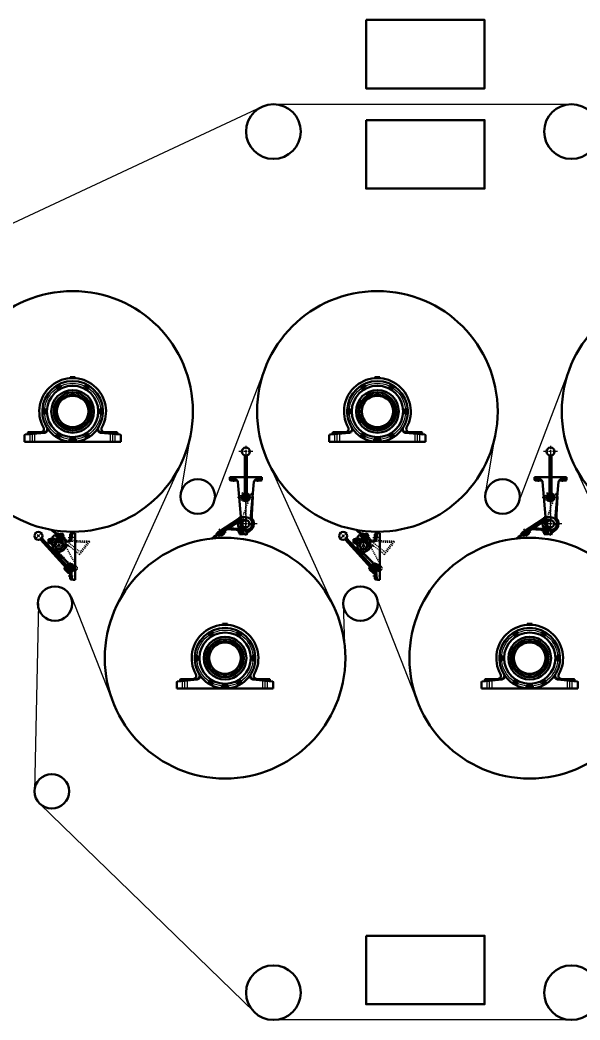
# Model space of a CAD drawing. Header units: millimetres. Extents: x 46 to 1471, y 49 to 643.
# Drawn here: x 472.3 to 535.1, y 161.4 to 273.6 of the extents above; entities that cross this region are included whole.
import ezdxf

# ---------------------------------------------------------------- set-up
doc = ezdxf.new("R2010")
doc.units = ezdxf.units.MM
for name, pattern in [('ACAD_ISO02W100', [15, 12, -3]), ('ACAD_ISO04W100', [30, 24, -3, 0, -3]), ('CENTER2', [28.575000000000003, 19.05, -3.175, 3.175, -3.175]), ('DASHDOT', [30.5, 24, -3, 0.5, -3]), ('DASHED2', [9.524999999999999, 6.35, -3.175])]:
    doc.linetypes.add(name, pattern=pattern)
for name, color, linetype, lineweight in [('Lien_Dam', 7, 'Continuous', 30), ('Lien_Manh', 7, 'Continuous', 30), ('netdam', 7, 'Continuous', 50), ('netdut', 5, 'ACAD_ISO02W100', 25), ('netmanh', 1, 'Continuous', 25), ('truc', 3, 'ACAD_ISO04W100', 25), ('粗实线', 7, 'Continuous', 50), ('细实线', 7, 'Continuous', 13)]:
    doc.layers.add(name, color=color, linetype=linetype, lineweight=lineweight)
for name, color, linetype in [('标注', 7, 'Continuous'), ('虚线', 7, 'DASHED2'), ('轴线', 7, 'CENTER2')]:
    doc.layers.add(name, color=color, linetype=linetype)
doc.styles.get("Standard").update_dxf_attribs({"font": 'arial.ttf'})
doc.dimstyles.new('ISO-25', dxfattribs={"dimtxt": 2.5, "dimasz": 2.5, "dimexe": 1.25, "dimexo": 0.625, "dimtad": 1, "dimtxsty": 'Standard', "dimcen": 2.5, "dimadec": 0, "dimazin": 0, "dimtfac": 1, "dimtmove": 0, "dimatfit": 3, "dimfxl": 1, "dimarcsym": 0})
pattern_1 = [(315, (-51.78282053070143, -12242.75543203426), (2.245064030267289, 2.245064030267288), []), (44.99999999999999, (-51.78282053070143, -12242.75543203426), (-2.245064030267288, 2.245064030267289), [])]
pattern_2 = [(45, (12547.92412852187, 63.15127653017407), (-2.245064030267288, 2.245064030267288), []), (135, (12547.92412852187, 63.15127653017407), (-2.245064030267288, -2.245064030267288), [])]

# ---------------------------------------------------------------- blocks, each defined once
blk = doc.blocks.new('A$C43BB0BAF')
at = {"layer": '细实线'}
h = blk.add_hatch(dxfattribs=at)
h.set_pattern_fill('ANSI37', color=256, style=0)
h.set_pattern_definition(pattern_2)
h.paths.add_polyline_path([(256.1750628808513, 254.4341209069244), (245.1750628807931, 254.4341209069244), (245.1750628807931, 241.9341209069244), (256.1750628808513, 241.9341209069244)])
h = blk.add_hatch(dxfattribs=at)
h.set_pattern_fill('ANSI37', color=256, style=0)
h.set_pattern_definition(pattern_2)
h.paths.add_polyline_path([(256.1750628808513, 229.4341209069244), (256.1750628808513, 241.9341209069244), (245.1750628808513, 241.9341209069244), (245.1750628808513, 229.4341209069244)])
at = {"layer": '粗实线'}
for p, q in [((91.74180576542858, 289.9999989242642), (105.4377153607784, 289.9999989242642)), ((91.74180576542858, -1.075735781341791e-06), (91.74180576542858, 289.9999989242642)), ((109.1687667907099, 288.0158000348019), (116.9377153607784, 288.0158000348019)), ((112.9743760189158, 253.5794355349499), (109.9377153607784, 285.4999989242642)), ((121.9377153607784, 283.0158000348019), (121.9377153607784, 241.2388890745933)), ((142.7096165175317, 88.91143746714806), (299.0514268201077, 260.8349638308282)), ((146.9275336697465, 75.71342788630864), (307.5346681835363, 252.3273795304704)), ((151.6540244201897, 249.9792102078791), (151.7426949405781, 214.9791225286899)), ((156.0094784715984, 260.5159467182239), (187.5299086158557, 285.1424057313707)), ((156.0094784715984, 260.5159467182239), (160.3180894757716, 255.0011761172791)), ((156.6413412296679, 254.991861307004), (169.1413886151859, 255.0235293905134)), ((166.6638791439182, 270.8570410457323), (163.5713582949938, 274.8152872283827)), ((177.6005345218546, 287.6796082886867), (163.8298822124343, 276.9207955718157)), ((165.2360009107724, 281.1919214376248), (173.1161084468476, 287.3485361909843)), ((165.4945248282202, 283.2974297810579), (165.2360009107724, 281.1919214376248)), ((165.2360009107724, 281.1919214376248), (166.7751545991014, 279.2218945536297)), ((171.0106001034292, 287.607060108392), (165.4945248282202, 283.2974297810579)), ((170.6092551602997, 273.939506618306), (167.5167343114226, 277.8977528013056)), ((182.5400397967169, 281.3573298450792), (168.7693874873366, 270.5985171282664)), ((169.1413886151859, 255.0235293905134), (169.2156238437747, 225.7213498383644)), ((170.7363438597167, 259.3316528189462), (237.0271148175088, 311.1236793382559)), ((170.736343859724, 259.331652818888), (172.0162276449046, 260.3316076238407)), ((173.1161084468476, 287.3485361909843), (171.0106001034292, 287.607060108392)), ((171.3756881669251, 272.5213454872719), (175.6853184941865, 267.0052702120156)), ((171.4005661696101, 261.1196183774737), (172.0162276449046, 260.3316076238407)), ((171.7452647261853, 263.9269628353068), (188.2934905519396, 276.8558538173675)), ((174.6552621351766, 285.3785093069891), (173.1161084468476, 287.3485361909843)), ((227.0539379393813, 299.5247249476379), (174.7227819652835, 258.6391449664952)), ((205.6301763163756, 270.0964657751028), (175.0280051634691, 245.9341209069244)), ((178.8531876977249, 280.3803726158221), (175.760666848837, 284.3386187987635)), ((182.7985637141319, 283.4628381886287), (179.7060428652039, 287.421084371279)), ((180.0438064566115, 279.2936217158567), (184.3534367838656, 273.7775464406004)), ((197.9373035293538, 264.0861348399194), (181.8026189591219, 251.4803376969649)), ((185.1887570734616, 247.1462785523618), (181.8026189591219, 251.4803376969649)), ((217.8347566692973, 279.787913198059), (183.980964378221, 245.9341209069244)), ((189.1341330898649, 250.2287441249937), (185.7479949755434, 254.5628032698878)), ((201.064917726264, 257.6465673518833), (187.2942654168219, 246.887754634954)), ((187.5299086158557, 285.1424057313707), (202.428377296601, 290.437274093274)), ((191.0842800356477, 276.5323446614202), (191.6999415109603, 275.7443339077872)), ((191.7164964851145, 275.7231445070938), (205.5066846731934, 286.4972203251673)), ((197.3780656272138, 256.6696101224516), (193.9919275129505, 261.0036692674039)), ((201.3234416436899, 259.7520756953163), (197.9373035293538, 264.0861348399194)), ((202.428377296601, 290.437274093274), (205.5066846731934, 286.4972203251673)), ((204.4177611850064, 287.8909788320889), (202.428377296601, 290.437274093274)), ((214.987691719165, 282.4834309193539), (205.6301763163756, 270.0964657751028)), ((214.987691719165, 282.4834309193539), (211.2937228672308, 287.2114954409772)), ((211.2937228672308, 287.2114954409772), (214.987691719165, 282.4834309193539)), ((226.6415165888611, 255.1692023476935), (214.1414692033431, 255.1375342639512)), ((214.1414692033431, 255.1375342639512), (214.2164560899837, 225.5386597387842)), ((235.8659795895801, 261.7566902778926), (217.8347566692973, 279.787913198059)), ((227.0539379393813, 299.5247249476379), (237.6427762927669, 310.3356685845647)), ((235.8659795895801, 261.7566902778926), (228.7963668682496, 254.6870775564457)), ((238.6944067143486, 258.9282631531241), (231.4266201218124, 251.6604765606462)), ((231.742838208389, 215.1817978587351), (231.654167687986, 250.1818855380989)), ((231.6750628808513, 248.9341209069244), (231.6750628808513, 250.9341209069244)), ((231.6750628808513, 250.9341209069244), (236.6750628808513, 250.9341209069244)), ((236.6750628808513, 250.9341209069244), (236.6750628808513, 241.9341209069244)), ((237.6427762927669, 310.3356685845647), (237.0271148175088, 311.1236793382559)), ((238.6944067142904, 258.9282631531241), (244.6750628808513, 252.9476069865632)), ((244.6750628808513, 253.9341209069244), (245.1750628808513, 254.4341209069244)), ((244.6750628808513, 229.9341209069244), (244.6750628808513, 253.9341209069244)), ((245.1750628808513, 254.4341209069244), (256.1750628808513, 254.4341209069244)), ((245.1750628808513, 254.4341209069244), (245.1750628808513, 229.4341209069244)), ((256.1750628808513, 254.4341209069244), (256.6750628808513, 253.9341209069244)), ((256.1750628808513, 254.4341209069244), (256.1750628808513, 229.4341209069244)), ((256.6750628808513, 253.9341209069244), (256.6750628808513, 250.9341209069244)), ((256.6750628808513, 250.9341209069244), (256.6750628808513, 241.9341209069244)), ((127.9069578337367, 239.9999989242642), (151.6793061242206, 239.9999989242642)), ((169.1644160597934, 245.9341209069244), (214.1647854721523, 245.9341209069244)), ((169.184683556552, 237.9341209069244), (214.1850529688527, 237.9341209069244)), ((212.0434102187282, 237.9341209069244), (207.8786023897701, 233.7693130780826)), ((214.19393603137, 234.4277924701455), (210.7070295144804, 230.9408859533141)), ((231.6750628808513, 248.9341209069244), (231.6750628808513, 234.9341209069244)), ((231.6750628808513, 234.9341209069244), (231.6750628808513, 232.9341209069244)), ((231.6750628808513, 232.9341209069244), (236.6750628808513, 232.9341209069244)), ((245.2627103087143, 229.4341209069244), (231.7409872792196, 215.9123978774878)), ((236.6750628808513, 232.9341209069244), (236.6750628808513, 241.9341209069244)), ((244.6750628808513, 229.9341209069244), (245.1750628808513, 229.4341209069244)), ((256.1750628808513, 229.4341209069244), (245.1750628808513, 229.4341209069244)), ((256.1750628808513, 229.4341209069244), (256.6750628808513, 229.9341209069244)), ((256.6750628808513, 241.9341209069244), (256.6750628808513, 229.9341209069244)), ((138.1626199969323, 108.1918949714745), (206.8617220804445, 176.8909970549284)), ((157.4146325158072, 67.64320194924949), (129.7018195947167, 39.93038902821718)), ((109.1687667907099, 1.984197813959327), (116.9377153607784, 1.984197813959327)), ((113.0176091315807, 36.87501721287845), (109.9377153607784, 4.499998924264219)), ((121.9377153607784, 6.984197813959327), (121.9377153607784, 49.19672937475843)), ((105.4377153607784, -1.075735781341791e-06), (91.74180576542858, -1.075735781341791e-06))]:
    blk.add_line(p, q, dxfattribs=at)
at = {"layer": '粗实线', "linetype": 'Continuous'}
for p, q in [((296.084308997597, 240.5195111375651), (217.5830597483364, 179.2408932138933)), ((296.6970799152805, 239.7351891291328), (218.2211320986244, 178.4241440856131)), ((294.4931974227584, 240.1231531766825), (294.3159131672473, 239.1390891257324))]:
    blk.add_line(p, q, dxfattribs=at)
at = {"layer": '粗实线'}
for centre, radius in [((320.4773628696566, 273.716317191429), 25), ((191.7427665744908, 215.0001097675413), 22.5), ((121.9377153607784, 74.99999892426422), 25), ((122.3450226196437, 74.99999892426422), 17.5), ((121.9377153607784, 74.99999892426422), 15), ((122.3450226196437, 74.99999892426422), 11), ((122.3450226196437, 74.99999892426422), 10)]:
    blk.add_circle(centre, radius, dxfattribs=at)
for centre, radius, start, end in [((105.4377153607784, 285.4999989242642), 4.5, 0, 90), ((127.9069578337367, 254.9999989242642), 15, 185.4342964556758, 270), ((116.9377153607784, 283.0158000348019), 5, 0, 90), ((156.6540083744912, 249.9918773525278), 5, 90.14515494281648, 180.145154941979), ((164.7533744254106, 275.7387794413953), 1.5, 127.9999999989795, 218.0000000015974), ((166.3347181810459, 276.9742605881765), 1.5, 38.00000000159736, 127.9999999989795), ((167.8458952743385, 271.7805332586868), 1.5, 218.0000000015974, 307.9999999989795), ((168.6987504418285, 278.8212450142018), 1.5, 127.9999999989795, 218.0000000015974), ((169.4272390299338, 273.0160144052934), 1.5, 307.9999999989795, 38.00000000159736), ((171.7912712907055, 274.8629988312605), 1.5, 218.0000000015974, 307.9999999989795), ((172.9765876767924, 262.3509413280408), 2, 127.9999999989795, 218.0000000015974), ((174.5786507184093, 283.4151265857508), 1.5, 38.00000000159736, 127.9999999989795), ((176.9426829792537, 285.2621110117179), 1.5, 127.9999999989795, 218.0000000015974), ((178.524026734809, 286.4975921583828), 1.5, 38.00000000159736, 127.9999999989795), ((177.6711715672864, 279.4568804027513), 1.5, 307.9999999989795, 38.00000000159736), ((180.0352038281417, 281.3038648287184), 1.5, 218.0000000015974, 307.9999999989795), ((181.616547583777, 282.539345975616), 1.5, 307.9999999989795, 38.00000000159736), ((189.524813502554, 275.2798323101015), 2, 38.00000000159736, 127.9999999989795), ((187.9521169594336, 249.3052519120392), 1.5, 307.9999999989795, 38.00000000159736), ((190.3161492202853, 251.1522363380063), 1.5, 218.0000000015974, 307.9999999989795), ((196.1960494968662, 255.7461179095553), 1.5, 307.9999999989795, 38.00000000159736), ((198.5600817576415, 257.5931023354642), 1.5, 218.0000000015974, 307.9999999989795), ((200.1414255132622, 258.8285834823037), 1.5, 307.9999999989795, 38.00000000159736), ((226.6541837336845, 250.1692183934501), 5, 0.1451549419790286, 90.14515494281648), ((240.6733773333253, 252.881419905636), 4.447301637036716, 205.9674704487786, 334.1318949395408), ((191.7427665744908, 215.0804601935088), 40.00019999999896, 180.145154941979, 0.1452783160021477), ((191.7427665744908, 215.0001097675413), 25, 113.4568025634902, 40.41143426462061), ((186.3707732038019, 248.0697707651998), 1.5, 218.0000000015974, 307.9999999989795), ((191.7427665744908, 215.0001097675413), 25, 49.58856573641961, 66.5431974365098), ((240.6733773333253, 230.9868219084456), 4.447301637036716, 25.86810506045929, 154.0325295512214), ((217.4683237982099, 166.2843953372794), 15, 117.6578899799017, 134.9999999994104), ((191.9377153607784, 214.9999989242642), 40.0002, 297.6578899799017, 314.9999999994104), ((145.2336878087954, 101.1208271595533), 10, 134.9999999994104, 228.2716882001489), ((129.4160628402024, 67.92892477143323), 28.00002752517506, 359.4153221479194, 26.47084159175146), ((157.4146325158654, 67.64320194924949), 4.365811409664089e-11, 179.4274537494748, 180.5968094498288), ((105.4377153607784, 4.499998924264219), 4.5, 270, 0), ((127.9501909464016, 35.45445382333128), 15, 98.64500144585062, 174.5657035443242), ((116.9377153607784, 6.984197813959327), 5, 270, 0)]:
    blk.add_arc(centre, radius, start, end, dxfattribs=at)
at = {"layer": '粗实线', "linetype": 'Continuous'}
for centre, radius, start, end in [((294.8420294215248, 242.0914035143214), 2.998826197519182, 308.2134021525914, 259.8956931749871), ((294.8477993098168, 242.0914665415767), 2, 307.7628833605839, 259.7874132995723), ((193.5949709958877, 209.9447719734162), 39.99999999999999, 272.3640910211158, 307.9994394187981), ((193.572479877148, 209.9736009789049), 38.99999999999999, 274.565130920544, 307.9994394187981)]:
    blk.add_arc(centre, radius, start, end, dxfattribs=at)
at = {"layer": '细实线'}
for p, q in [((165.4945248282202, 283.2974297810579), (167.9571707294599, 280.1453867667005)), ((173.4732460047599, 284.4550170939183), (171.0106001034292, 287.607060108392)), ((128.0741917553823, 101.6380258320714), (127.3670849741902, 102.3451326132636))]:
    blk.add_line(p, q, dxfattribs=at)
blk.add_arc((191.6718057654216, 214.7340893290821), 35, 48.27582895976582, 49.98601157004405, dxfattribs=at)
at = {"layer": '虚线'}
for p, q in [((88.93788751908141, 196.692712824617), (169.407531157849, 259.5624887695885)), ((169.4075311578927, 259.5624887696467), (171.8701770591833, 256.4104457553476)), ((170.736343859724, 259.331652818888), (170.0231926332344, 258.774478016072)), ((171.8701770591833, 256.4104457553476), (174.7227819652835, 258.6391449664952)), ((179.3792873461607, 262.2772056902759), (185.5359020994329, 254.3970981543534)), ((188.0474056358071, 269.0494819189771), (194.2040203891156, 261.1693743827636)), ((0.6460716273941216, 236.8471526266076), (6.950157656232477, 241.7724444291671)), ((0.6460716273941216, 236.8471526266076), (62.21221915997739, 158.0460772657534)), ((94.9204247562302, 245.4165686022025), (6.950157656232477, 241.7724444291671)), ((6.950157656232477, 241.7724444291671), (59.89704453426384, 174.0035196189419)), ((93.93227985201156, 237.3687741812319), (13.00969015814189, 234.0165965084452)), ((88.93788751908141, 196.692712824617), (53.59295850541093, 169.0782278163242)), ((86.52499762317166, 177.0413016197272), (151.7097852969164, 227.9692392958677)), ((91.85239901702153, 101.4891057309578), (160.7652844383265, 231.1592815487529)), ((93.93293695991451, 237.3750261454261), (145.083496256666, 240.5642084978754)), ((94.92108186412952, 245.4228205663967), (155.5041272344861, 248.705697700032)), ((130.1836415261241, 209.8947929148562), (129.5741116193385, 210.6749556187424)), ((136.3095452316411, 210.1448389556026), (130.2669961185311, 217.8791675070534)), ((256.018522853381, 240.1899334517657), (254.6043092909968, 241.6041470141499)), ((86.52499762317166, 177.0413016197272), (62.21221915997739, 158.0460772657534)), ((205.4688965213136, 182.5682645039051), (127.3670849741902, 104.4664529568399)), ((80.20693278621184, 79.57637280173367), (91.85239901702153, 101.4891057309578)), ((85.60627598932479, 59.17011006613029), (82.26312360132579, 62.5472119943588)), ((85.60627598932479, 59.17011006613029), (91.93771536077838, 65.50154943758389)), ((128.0741917553823, 101.6380258320714), (91.93771536077838, 65.50154943758389))]:
    blk.add_line(p, q, dxfattribs=at)
at = {"layer": '虚线', "linetype": 'Continuous'}
for p, q in [((129.5680233944149, 210.68277043954), (138.2360681921855, 217.4549892499344)), ((130.1836415261241, 209.8947929148562), (138.0638603291482, 216.0512932796264)), ((138.0638603291482, 216.0512932796264), (162.0744005101515, 185.3186477708514)), ((138.2360681921855, 217.4549892499344), (162.8397979437359, 185.9630944992532))]:
    blk.add_line(p, q, dxfattribs=at)
at = {"layer": '虚线', "linetype": 'DASHDOT'}
for p, q in [((131.542109726528, 212.2250957163051), (132.1536325624111, 211.433868267748)), ((135.4822176227353, 215.303445382684), (136.0937889664347, 214.5121551711927))]:
    blk.add_line(p, q, dxfattribs=at)
at = {"layer": '虚线'}
for centre, radius, start, end in [((191.6718057654216, 214.7340893290821), 35, 129.9972394721747, 41.72417103876271), ((93.45258478354663, 72.53700470732292), 15, 152.0117029662554, 227.6630815233152), ((129.4160904315067, 67.92893111234298), 28, 26.47086559987659, 270.5846914031196), ((128.4277451459784, 103.4057927850517), 1.5, 134.9999999994104, 225.0000000005896)]:
    blk.add_arc(centre, radius, start, end, dxfattribs=at)
at = {"layer": '虚线', "linetype": 'Continuous'}
for centre, radius, end in [((193.5949709958877, 209.9447719734162), 39.99999999999999, 272.3640910211158), ((193.572479877148, 209.9736009789049), 38.99999999999999, 274.565130920544)]:
    blk.add_arc(centre, radius, 217.999439417171, end, dxfattribs=at)
at = {"layer": '轴线'}
for p, q in [((91.74180576541403, 264.9999989242642), (128.1820605511894, 264.9999989242642)), ((135.5774127811892, 264.9999989242642), (91.74180576542858, 264.9999989242642)), ((145.5742331127985, 83.14340291515691), (302.79969333997, 256.0386476616259)), ((226.0904417754209, 180.6524345666403), (157.3950913735607, 249.3477849684423)), ((165.9722171870271, 288.3709538029507), (181.8663620649968, 268.0273760654381)), ((181.2507005896623, 268.8153868190711), (195.4709999648003, 250.6142336265766)), ((242.5834940108471, 223.9264774843468), (193.2267688297434, 273.2832026655669)), ((288.649189844029, 241.8881441656849), (343.5587079043034, 296.7976622259011)), ((297.3960178350244, 296.7976622259594), (340.0183946289471, 254.1752854319639)), ((313.8349286473822, 280.358751413587), (343.5587079043034, 250.6349721566075)), ((238.1001942563162, 215.0001097675413), (145.4754581515153, 215.0001097675413)), ((157.9857363100746, 241.9341209069244), (259.6706941032317, 241.9341209069244)), ((216.4471402574563, 239.7044834504486), (166.9496655743569, 190.2070087674656)), ((191.7427665744908, 175.0802601934993), (191.7427665744908, 248.6604504503193)), ((85.95460016501602, 74.99999892426422), (152.9189778222935, 74.99999892426422)), ((145.1886282383348, 97.84360454295529), (92.2641071472317, 44.91908345202683)), ((101.4605115677114, 95.88450997619657), (151.9371356859338, 45.40788585803239)), ((143.7049804113922, 82.21782109228661), (116.4001656739274, 54.91300635476364)), ((122.3450226196437, 109.1306125316187), (122.3450226196437, 43.99999892426422)), ((149.2150803047698, 87.72792098572245), (149.2138238408952, 87.72666452190606)), ((135.5774127811892, 24.99999892426422), (91.74180576542858, 24.99999892426422)), ((109.6266798521392, 48.13952053309185), (109.6171005583019, 48.12994123919634)), ((121.9377153607784, 49.19672937475843), (121.9377153607784, 45.38992001250153))]:
    blk.add_line(p, q, dxfattribs=at)
at = {"layer": '轴线', "linetype": 'DASHDOT'}
for p, q in [((300.7614226209043, 246.7151530089322), (288.9410266445921, 237.4803935415111)), ((290.2338506376072, 248.0078613804653), (299.4687035896786, 236.1876228468609))]:
    blk.add_line(p, q, dxfattribs=at)
blk = doc.blocks.new('*U159')
at = {"layer": 'netdam'}
for radius in [0.234, 0.126]:
    blk.add_circle((0, 0), radius, dxfattribs=at)
blk = doc.blocks.new('*U160')
at = {"layer": 'netdam', "color": 0, "linetype": 'ByBlock', "lineweight": -2, "transparency": 16777216}
blk.add_blockref('*U159', (68.6936420090271, 19.23623151227028), dxfattribs=at)
for p, rotation in [((71.8436420090271, 19.2362315122703), 300.0000000000001), ((67.11864200902711, 16.50825149034928), 60.00000000000001), ((73.41864200902712, 16.50825149034932), 240), ((68.69364200902713, 13.78027146842831), 120), ((71.84364200902714, 13.78027146842832), 180)]:
    blk.add_blockref('*U159', p, dxfattribs=dict(at, rotation=rotation))
blk = doc.blocks.new('*U157')
at = {"layer": 'netdam'}
blk.add_circle((0, -1.800001427909592e-09), 0.045, dxfattribs=at)
at = {"layer": 'netmanh'}
blk.add_arc((0, -1.800001427909592e-09), 0.05400000000000001, 278.544670638966, 194.5446706390292, dxfattribs=at)
at = {"layer": 'truc'}
blk.add_line((0, 0.05399999819999038), (0, -0.05400000179999324), dxfattribs=at)
blk = doc.blocks.new('*U158')
at = {"layer": 'truc', "color": 0, "linetype": 'ByBlock', "lineweight": -2, "transparency": 16777216}
blk.add_blockref('*U157', (237.2151166386417, 91.64602168968345), dxfattribs=at)
for p, rotation in [((235.5315632521259, 90.67402168878345), 59.99999999999999), ((238.8986700251575, 90.67402168878345), 300.0000000000001), ((235.5315632521259, 88.73002168698346), 120), ((238.8986700251575, 88.73002168698346), 240), ((237.2151166386417, 87.75802168608347), 180)]:
    blk.add_blockref('*U157', p, dxfattribs=dict(at, rotation=rotation))
blk = doc.blocks.new('*U163')
at = {"layer": 'netdam'}
for radius in [0.234, 0.126]:
    blk.add_circle((0, 0), radius, dxfattribs=at)
blk = doc.blocks.new('*U164')
at = {"layer": 'netdam', "color": 0, "linetype": 'ByBlock', "lineweight": -2, "transparency": 16777216}
blk.add_blockref('*U163', (68.6936420090271, 19.23623151227028), dxfattribs=at)
for p, rotation in [((71.8436420090271, 19.2362315122703), 300.0000000000001), ((67.11864200902711, 16.50825149034928), 60.00000000000001), ((73.41864200902712, 16.50825149034932), 240), ((68.69364200902713, 13.78027146842831), 120), ((71.84364200902714, 13.78027146842832), 180)]:
    blk.add_blockref('*U163', p, dxfattribs=dict(at, rotation=rotation))
blk = doc.blocks.new('*U161')
at = {"layer": 'netdam'}
blk.add_circle((0, -1.800001427909592e-09), 0.045, dxfattribs=at)
at = {"layer": 'netmanh'}
blk.add_arc((0, -1.800001427909592e-09), 0.05400000000000001, 278.544670638966, 194.5446706390292, dxfattribs=at)
at = {"layer": 'truc'}
blk.add_line((0, 0.05399999819999038), (0, -0.05400000179999324), dxfattribs=at)
blk = doc.blocks.new('*U162')
at = {"layer": 'truc', "color": 0, "linetype": 'ByBlock', "lineweight": -2, "transparency": 16777216}
blk.add_blockref('*U161', (237.2151166386417, 91.64602168968345), dxfattribs=at)
for p, rotation in [((235.5315632521259, 90.67402168878345), 59.99999999999999), ((238.8986700251575, 90.67402168878345), 300.0000000000001), ((235.5315632521259, 88.73002168698346), 120), ((238.8986700251575, 88.73002168698346), 240), ((237.2151166386417, 87.75802168608347), 180)]:
    blk.add_blockref('*U161', p, dxfattribs=dict(at, rotation=rotation))
blk = doc.blocks.new('*U179')
at = {"layer": 'netdam'}
for radius in [0.234, 0.126]:
    blk.add_circle((0, 0), radius, dxfattribs=at)
blk = doc.blocks.new('*U180')
at = {"layer": 'netdam', "color": 0, "linetype": 'ByBlock', "lineweight": -2, "transparency": 16777216}
blk.add_blockref('*U179', (68.6936420090271, 19.23623151227028), dxfattribs=at)
for p, rotation in [((71.8436420090271, 19.2362315122703), 300.0000000000001), ((67.11864200902711, 16.50825149034928), 60.00000000000001), ((73.41864200902712, 16.50825149034932), 240), ((68.69364200902713, 13.78027146842831), 120), ((71.84364200902714, 13.78027146842832), 180)]:
    blk.add_blockref('*U179', p, dxfattribs=dict(at, rotation=rotation))
blk = doc.blocks.new('*U177')
at = {"layer": 'netdam'}
blk.add_circle((0, -1.800001427909592e-09), 0.045, dxfattribs=at)
at = {"layer": 'netmanh'}
blk.add_arc((0, -1.800001427909592e-09), 0.05400000000000001, 278.544670638966, 194.5446706390292, dxfattribs=at)
at = {"layer": 'truc'}
blk.add_line((0, 0.05399999819999038), (0, -0.05400000179999324), dxfattribs=at)
blk = doc.blocks.new('*U178')
at = {"layer": 'truc', "color": 0, "linetype": 'ByBlock', "lineweight": -2, "transparency": 16777216}
blk.add_blockref('*U177', (237.2151166386417, 91.64602168968345), dxfattribs=at)
for p, rotation in [((235.5315632521259, 90.67402168878345), 59.99999999999999), ((238.8986700251575, 90.67402168878345), 300.0000000000001), ((235.5315632521259, 88.73002168698346), 120), ((238.8986700251575, 88.73002168698346), 240), ((237.2151166386417, 87.75802168608347), 180)]:
    blk.add_blockref('*U177', p, dxfattribs=dict(at, rotation=rotation))
blk = doc.blocks.new('*U187')
at = {"layer": 'netdam'}
for radius in [0.234, 0.126]:
    blk.add_circle((0, 0), radius, dxfattribs=at)
blk = doc.blocks.new('*U188')
at = {"layer": 'netdam', "color": 0, "linetype": 'ByBlock', "lineweight": -2, "transparency": 16777216}
blk.add_blockref('*U187', (68.6936420090271, 19.23623151227028), dxfattribs=at)
for p, rotation in [((71.8436420090271, 19.2362315122703), 300.0000000000001), ((67.11864200902711, 16.50825149034928), 60.00000000000001), ((73.41864200902712, 16.50825149034932), 240), ((68.69364200902713, 13.78027146842831), 120), ((71.84364200902714, 13.78027146842832), 180)]:
    blk.add_blockref('*U187', p, dxfattribs=dict(at, rotation=rotation))
blk = doc.blocks.new('*U185')
at = {"layer": 'netdam'}
blk.add_circle((0, -1.800001427909592e-09), 0.045, dxfattribs=at)
at = {"layer": 'netmanh'}
blk.add_arc((0, -1.800001427909592e-09), 0.05400000000000001, 278.544670638966, 194.5446706390292, dxfattribs=at)
at = {"layer": 'truc'}
blk.add_line((0, 0.05399999819999038), (0, -0.05400000179999324), dxfattribs=at)
blk = doc.blocks.new('*U186')
at = {"layer": 'truc', "color": 0, "linetype": 'ByBlock', "lineweight": -2, "transparency": 16777216}
blk.add_blockref('*U185', (237.2151166386417, 91.64602168968345), dxfattribs=at)
for p, rotation in [((235.5315632521259, 90.67402168878345), 59.99999999999999), ((238.8986700251575, 90.67402168878345), 300.0000000000001), ((235.5315632521259, 88.73002168698346), 120), ((238.8986700251575, 88.73002168698346), 240), ((237.2151166386417, 87.75802168608347), 180)]:
    blk.add_blockref('*U185', p, dxfattribs=dict(at, rotation=rotation))
blk = doc.blocks.new('A$C6F1474AB')
at = {"layer": '细实线'}
h = blk.add_hatch(dxfattribs=at)
h.set_pattern_fill('ANSI37', color=256, angle=-90.00000000000001, style=0)
h.set_pattern_definition(pattern_1)
h.paths.add_polyline_path([(114.5000238461653, 48.9936336070532), (127.0000238461653, 48.9936336070532), (127.0000238461653, 59.9936336070532), (114.5000238461653, 59.9936336070532)])
h = blk.add_hatch(dxfattribs=at)
h.set_pattern_fill('ANSI37', color=256, angle=-90.00000000000001, style=0)
h.set_pattern_definition(pattern_1)
h.paths.add_polyline_path([(139.5000238461653, 48.9936336070532), (139.5000238461653, 59.9936336070532), (127.0000238461653, 59.9936336070532), (127.0000238461653, 48.9936336070532)])
at = {"layer": '标注'}
blk.add_line((90.64977787289536, 241.5163772903616), (90.64977787289536, 241.5163772903616), dxfattribs=at)
at = {"layer": '粗实线'}
for p, q in [((94.00002384622348, 539.2243114082376), (94.00002384622348, 297.7629558058688)), ((106.0000238461653, 539.2243114082376), (106.0000238461653, 297.7629558058688)), ((2.384616527706385e-05, 403.4936336070532), (2.384616527706385e-05, 388.4936336070532)), ((94.00002384622348, 403.4936336070532), (2.384616527706385e-05, 403.4936336070532)), ((36.95023097243393, 388.2638892867835), (3.000023846107069, 391.4936336070532)), ((5.000023846165277, 383.4936336070532), (46.56266932858853, 383.4936336070532)), ((70.26434710505418, 140.2478767988505), (50.5076090360526, 374.1444924627431)), ((106.0000238461653, 403.4936336070532), (200.0000238461653, 403.4936336070532)), ((130.741018902103, 158.7646952705691), (149.4924386562634, 374.1444924627431)), ((195.0000238461653, 383.4936336070532), (153.437378363742, 383.4936336070532)), ((163.0498167198966, 388.2638892867835), (197.0000238461653, 391.4936336070532)), ((200.0000238461653, 403.4936336070532), (200.0000238461653, 388.4936336070532)), ((56.09866070369026, 283.0952154375846), (64.03808526485227, 131.0075987057062)), ((69.61618677951628, 299.3077092199819), (65.15903679037001, 297.6598926960723)), ((90.15747279667994, 242.8709897213848), (89.21778017590987, 242.5289695780957)), ((135.7336660531, 153.4936336070532), (100.0000238461653, 153.4936336070532)), ((140.0000238461653, 135.9936336070532), (100.0000238461653, 135.9936336070532)), ((123.0000238461071, 135.9936336070532), (123.0000238461071, 90.9936336070532)), ((131.0000238461653, 135.9936336070532), (131.0000238461653, 90.9936336070532)), ((140.0000238461653, 153.4936336070532), (135.7336660531, 153.4936336070532)), ((140.0000238461653, 153.4936336070532), (140.0000238461653, 153.4936336070532)), ((140.0000238461653, 153.4936336070532), (140.0000238461653, 135.9936336070532)), ((148.6750363558385, 124.9279310139827), (230.431264597486, 72.1694102496258)), ((96.21877601905726, 43.47790562466253), (84.093264168303, 76.79247563390527)), ((106.0609985722112, 90.9936336070532), (100.0000238461653, 90.9936336070532)), ((100.0000238461653, 73.4936336070532), (140.0000238461653, 73.4936336070532)), ((117.1620907173492, 60.4936336070532), (105.7856297476101, 91.75020323472563)), ((118.0000238461071, 69.88664885715116), (109.5444002306904, 93.11828380788211)), ((140.0000238461653, 90.9936336070532), (110.3177096620784, 90.9936336070532)), ((118.0000238461071, 73.4936336070532), (118.0000238461071, 68.4936336070532)), ((120.0000238461653, 73.4936336070532), (118.0000238461071, 73.4936336070532)), ((118.0000238461071, 68.4936336070532), (127.0000238461653, 68.4936336070532)), ((134.0000238462235, 73.4936336070532), (120.0000238461653, 73.4936336070532)), ((136.0000238461653, 68.4936336070532), (127.0000238461653, 68.4936336070532)), ((220.3484109190176, 78.67602701258147), (131.0718099756195, 74.32037606160156)), ((134.0000238462235, 73.4936336070532), (136.0000238461653, 73.4936336070532)), ((136.0000238461653, 73.4936336070532), (136.0000238461653, 68.4936336070532)), ((208.8090394511237, 86.12255655886838), (139.4214025508845, 82.73725376458606)), ((140.0000238461653, 73.4936336070532), (140.0000238461653, 90.9936336070532)), ((147.9018701622845, 62.28901350789238), (140.0000238461653, 83.99915783351753)), ((225.5513020252838, 64.60726999101462), (230.9734826610074, 73.009648056468)), ((225.5513020252838, 64.60726999101462), (259.160814286588, 42.91854744794546)), ((230.431264597486, 72.1694102496258), (232.6001368517464, 75.53036147612147)), ((230.9734826610074, 73.009648056468), (232.6001368517464, 75.53036147612147)), ((230.9734826610074, 73.009648056468), (241.4764552427368, 66.23192226164974)), ((232.6001368517464, 75.53036147612147), (299.8191613745148, 32.15291638951749)), ((241.4764552427368, 66.23192226164974), (262.4824004060793, 52.67647067212965)), ((241.9359392526821, 54.03401775110979), (247.3581198884203, 62.43639581650496)), ((114.5000238461653, 50.13173567887861), (96.21877601905726, 43.47790562466253)), ((115.0000238461653, 60.4936336070532), (114.5000238461653, 59.9936336070532)), ((114.5000238461653, 48.9936336070532), (114.5000238461653, 59.9936336070532)), ((139.5000238461653, 59.9936336070532), (114.5000238461653, 59.9936336070532)), ((114.5000238461653, 48.9936336070532), (115.0000238461653, 48.4936336070532)), ((139.5000238461653, 48.9936336070532), (114.5000238461653, 48.9936336070532)), ((115.0000238461653, 60.4936336070532), (139.0000238462235, 60.4936336070532)), ((127.0000238461653, 48.4936336070532), (115.0000238461653, 48.4936336070532)), ((136.0000238461653, 48.4936336070532), (127.0000238461653, 48.4936336070532)), ((139.0000238462235, 48.4936336070532), (136.0000238461653, 48.4936336070532)), ((139.0000238462235, 60.4936336070532), (139.5000238461653, 59.9936336070532)), ((139.5000238461653, 48.9936336070532), (139.0000238462235, 48.4936336070532)), ((139.5000238461653, 59.23099153593648), (147.9018701622845, 62.28901350789238)), ((139.5000238461653, 59.9936336070532), (139.5000238461653, 48.9936336070532)), ((234.9747330936225, 52.00255978957284), (237.9653197922162, 56.61844444990857)), ((235.4179961741174, 49.9280676007038), (250.0840956976026, 40.42604461248266)), ((237.9653197922162, 56.61844444990857), (255.1491745850071, 45.48519235319691)), ((239.1766602074786, 49.28017215209547), (242.1672469060431, 53.89605681272224)), ((247.9566607725428, 43.59169532987289), (250.9472474711074, 48.20757999061607)), ((251.1785551245266, 48.06961905187927), (256.6007357602793, 56.47199711727444)), ((252.1585878863552, 40.86930769291939), (255.1491745850071, 45.48519235319691)), ((256.6007357602793, 56.47199711727444), (258.227389951091, 58.9927105368115)), ((259.160814286588, 42.91854744794546), (274.4754717024625, 38.98646552691935)), ((262.4824004060793, 52.67647067212965), (310.796074281694, 21.49893201648956)), ((277.1865620204044, 43.18765455961693), (274.4754717024625, 38.98646552691935)), ((274.4754717024625, 38.98646552691935), (277.1865620204044, 43.18765455961693)), ((286.2677136253042, 48.03870450041723), (275.8330187815591, 59.53292668011272)), ((283.0144052438118, 42.9972776612849), (286.2677136253042, 48.03870450041723)), ((299.8191613745148, 32.15291638951749), (311.338292345361, 22.3391698228661)), ((311.338292345361, 22.3391698228661), (310.796074281694, 21.49893201648956))]:
    blk.add_line(p, q, dxfattribs=at)
at = {"layer": '粗实线', "linetype": 'ByBlock'}
for p, q in [((129.3892864608206, 153.9444833259331), (130.0098278625519, 153.4936336070532)), ((138.1311438665143, 148.3940126573434), (275.8330187815591, 59.53292668011272)), ((232.6001368517464, 75.53036147612147), (283.0144052438118, 42.9972776612849))]:
    blk.add_line(p, q, dxfattribs=at)
at = {"layer": '粗实线'}
for centre, radius in [((100.0000238461653, 563.4936336070532), 25), ((100.0000238461653, 278.4936336070532), 25), ((100.0000238461653, 278.4936336070532), 15), ((100.1893685490941, 278.4936336070532), 11), ((100.0000238461653, 113.4936336070532), 22.5), ((137.0383366184542, 119.3599260459887), 4.25)]:
    blk.add_circle(centre, radius, dxfattribs=at)
for centre, radius, start, end in [((3.000023846107069, 394.4936336070532), 3, 180, 270), ((5.000023846165277, 388.4936336070532), 5, 180, 270), ((35.52966758300317, 373.3313074718462), 15, 3.107661355161694, 84.56570354341522), ((164.4703801093274, 373.3313074718462), 15, 95.43429645658476, 176.8923386448383), ((195.0000238461653, 388.4936336070532), 5, 270, 0), ((197.0000238461653, 394.4936336070532), 3, 270, 0), ((100.0000238461653, 113.4936336070532), 50, 137.4153010339002, 256.632987030888), ((100.0000238461653, 113.4936336070532), 40, 90, 270), ((100.0000238461653, 113.4936336070532), 22.5, 90, 270), ((135.7336660531, 158.4936336070532), 5, 176.8923386448383, 270), ((100.0000238461653, 113.4936336070532), 50, 323.3670129700906, 36.86989764417649), ((116.0527248475701, 64.49531915422995), 4.447301637036716, 295.8681050637103, 64.03252955251861), ((137.9473228447023, 64.49531915422995), 4.447301637036716, 115.9674704474814, 244.1318949362897), ((236.2336107282463, 51.18694523529848), 1.5, 147.0611910898702, 237.0611910921764), ((237.9177825727675, 50.09578670619521), 1.5, 237.0611910921764, 327.0611910898702), ((240.4355378421169, 48.46455759782111), 1.5, 147.0611910898702, 237.0611910921764), ((246.6977831379336, 44.40730988403084), 1.5, 237.0611910921764, 327.0611910898702), ((249.2155384072103, 42.77608077559853), 1.5, 147.0611910898702, 237.0611910921764), ((250.8997102517314, 41.68492224707734), 1.5, 237.0611910921764, 327.0611910898702)]:
    blk.add_arc(centre, radius, start, end, dxfattribs=at)
at = {"layer": '细实线'}
blk.add_arc((137.0383366184542, 119.3599260459887), 5, 275.1774462702342, 188.9999999991359, dxfattribs=at)
at = {"layer": '虚线'}
for p, q in [((14.00002384616528, 383.493633606995), (14.00002384616528, 403.4936336070532)), ((36.00002384617983, 383.493633606995), (36.00002384616528, 403.4936336070532)), ((164.0000238461653, 383.4936336070532), (164.0000238461653, 403.4936336071114)), ((186.0000238461798, 383.4936336070532), (186.0000238461653, 403.4936336071114)), ((90.15747279667994, 242.8709897213848), (69.63626419712091, 299.252546968055)), ((124.0953465680359, 305.1864081901731), (134.2389401074615, 267.3300017301226)), ((126.0982996116509, 136.814868610003), (88.32127145968843, 240.6064004317159)), ((122.850023846142, 135.9936336070532), (122.850023846142, 153.4936336070532)), ((131.1500238461304, 135.9936336070532), (131.1500238461304, 153.4936336070532)), ((131.0000238461653, 101.5730229282053), (110.3177096620784, 90.9936336070532)), ((122.0000238461653, 90.9936336070532), (122.0000238461653, 73.4936336070532)), ((122.5000238461653, 90.9936336070532), (122.5000238461653, 73.4936336070532)), ((131.0000238461653, 101.5730229282053), (145.6028015369666, 61.45222096156795)), ((131.5000238462235, 90.9936336070532), (131.5000238462235, 73.4936336070532)), ((132.0000238461653, 90.9936336070532), (132.0000238461653, 73.4936336070532))]:
    blk.add_line(p, q, dxfattribs=at)
at = {"layer": '虚线', "linetype": 'ByBlock'}
for p, q in [((248.9847740792175, 64.95710923604202), (249.9962972593057, 66.52459670160897)), ((251.6958643970429, 69.15829826879781), (252.9617997332825, 71.12003064487362)), ((253.6688190028945, 72.21564947458683), (254.4069547149702, 73.3594873015536)), ((260.9384802689601, 63.19389956968371), (262.3551924374915, 65.38928036740981)), ((262.9582997668767, 66.32387405500049), (263.6495705868292, 67.39508860232309)), ((258.227389951091, 58.9927105368115), (259.2389131311211, 60.56019800226204))]:
    blk.add_line(p, q, dxfattribs=at)
at = {"layer": '虚线'}
for centre, radius, start, end in [((71.07826376095181, 283.8771951344097), 15, 107.3369184767574, 182.98829703377), ((109.8486268119887, 281.0818240583176), 28, 59.41530859865002, 330.5846914020615), ((89.73081039084354, 241.1194306468824), 1.5, 110.0000000006929, 200.0000000011912)]:
    blk.add_arc(centre, radius, start, end, dxfattribs=at)
at = {"layer": '轴线'}
for p, q in [((57.32918260368751, 563.4936336070532), (143.9194658542401, 563.4936336070532)), ((100.0000238461653, 598.6437597852782), (100.0000238461653, 38.70316566305701)), ((25.00002384616528, 374.4005019931355), (25.00002384616528, 403.4936336070532)), ((100.0000238461653, 60.85344042873476), (100.0000238461653, 408.2160769646289)), ((175.0000238461653, 374.4005019931355), (175.0000238461653, 403.4936336070532)), ((151.4061161051504, 278.4936336070532), (48.9726209929795, 278.4936336070532)), ((71.66059590654913, 270.8493720163824), (140.6129467492574, 289.3250987409847)), ((95.22688028600533, 297.0138919368619), (105.6521288990625, 258.1063344312133)), ((102.6016935491352, 308.1277471940266), (102.6021534468164, 308.1260308326455)), ((104.618530087464, 300.6008107626112), (114.6127859270782, 263.301740185474)), ((117.0920538099599, 254.0489864806877), (117.0955600748421, 254.0359009221429)), ((95.44594448507996, 142.2469590712572), (93.0059621692053, 157.6524011135334)), ((127.0000238461653, 126.5523171952227), (127.0000238461653, 164.3458589023212)), ((127.0000238461653, 147.1829601778882), (127.0000238461653, 45.4980023849057)), ((30.20955590216909, 113.4936336070532), (169.7904917901615, 113.4936336070532)), ((71.24669838196132, 108.9395542457933), (55.84125633962685, 106.4995719298022)), ((142.2568122506491, 83.64629145164508), (76.66537447512383, 59.77296047855634)), ((100.0000238461653, 113.4936336070532), (100.0000238461653, 113.4936336070532)), ((104.5541032073088, 84.74030814284924), (106.994085523067, 69.33486610057298)), ((127.0000238461653, 68.40318344777916), (127.0000238461653, 98.2071125964867)), ((128.753349310311, 118.0477129683131), (144.1587913526455, 120.4876952838385)), ((243.0328297753294, 45.59027265926125), (265.7722773041605, 80.82802071073093)), ((251.6570647399203, 58.95465270540444), (253.958091217879, 62.52039418538334))]:
    blk.add_line(p, q, dxfattribs=at)
blk.add_circle((100.0000238461653, 113.4936336070532), 37.5, dxfattribs=at)
at = {"layer": '标注'}
blk.add_leader([(280.7302638977562, 40.90085056814132), (280.3618992206757, 41.13856182107702)], dimstyle='ISO-25', override={"dimgap": 0.625, "dimtad": 1, "dimlfac": 5, "dimldrblk": 'DotSmall'}, dxfattribs=at)

msp = doc.modelspace()

# ---------------------------------------------------------------- linework, layer by layer
at = {"layer": 'Lien_Dam'}
for p, q in [((499.4139259019455, 263.8400672411209), (468.9963966488924, 249.6050678961803)), ((500.7131296676316, 264.1290332581048), (534.1615783695597, 264.1290333291933)), ((494.0250236197523, 219.4186986422896), (499.8385180063062, 234.6524384698432)), ((528.2134848512108, 219.4186986422896), (534.0269792377669, 234.6524384698432)), ((490.3098878642265, 220.3986931682603), (491.5580697890337, 227.815267358422)), ((524.5098878642266, 220.3986931682603), (525.7580697890337, 227.815267358422)), ((482.8082081748189, 196.8422768925608), (478.0847435133733, 208.851506237564)), ((516.996251754452, 196.8432911482588), (512.2735056916945, 208.8527214885947)), ((474.3611315687699, 208.1156646187763), (473.9111300072459, 187.054960372305)), ((508.5611300072469, 208.1132063488318), (508.764512520871, 201.2241833779804)), ((474.4976916774392, 185.6671783034239), (498.5771467021493, 162.2703778660501)), ((534.162254732752, 161.4035618189573), (500.7131296676321, 161.4035616732442))]:
    msp.add_line(p, q, dxfattribs=at)
at = {"layer": 'Lien_Dam', "ltscale": 2}
for p, q in [((482.9903013434118, 207.5677410895215), (490.4826192063433, 224.0999011080881)), ((500.0893077025319, 224.1019655404631), (507.7011417887666, 207.2985845281202)), ((534.2777689339925, 224.1029379154497), (541.8896030202272, 207.2995569031067))]:
    msp.add_line(p, q, dxfattribs=at)
at = {"layer": 'netdam'}
for p, q in [((478.1864311468116, 233.5064910988049), (477.9164311468116, 233.5064910988049)), ((478.1864311468116, 233.4164910988049), (478.1864311468116, 233.5064910988049)), ((478.1864311468116, 233.5064910988049), (478.4564311468121, 233.5064910988049)), ((512.3864311468114, 233.5064910988049), (512.1164311468117, 233.5064910988049)), ((512.3864311468114, 233.4164910988049), (512.3864311468114, 233.5064910988049)), ((512.3864311468114, 233.5064910988049), (512.6564311468119, 233.5064910988049)), ((472.7864311468115, 226.2524910988049), (472.7864311468115, 226.9814910988049)), ((472.867023585118, 227.070998069388), (475.0559839373727, 227.2800351352023)), ((473.1464311468117, 227.2424910988049), (473.1464311468117, 227.1794910988048)), ((473.2364311468116, 227.3324910988048), (474.9876432513738, 227.3324910988048)), ((483.5058387085062, 227.070998069388), (481.316878356251, 227.2800351352023)), ((483.1364311468114, 227.3324910988048), (481.3852190422499, 227.3324910988048)), ((483.2264311468118, 227.2424910988049), (483.2264311468118, 227.1794910988048)), ((483.5864311468115, 226.2524910988049), (483.5864311468115, 226.9814910988049)), ((506.9864311468116, 226.2524910988049), (506.9864311468116, 226.9814910988049)), ((507.067023585118, 227.070998069388), (509.2559839373725, 227.2800351352023)), ((507.3464311468117, 227.2424910988049), (507.3464311468117, 227.1794910988048)), ((507.4364311468116, 227.3324910988048), (509.1876432513736, 227.3324910988048)), ((517.7058387085062, 227.070998069388), (515.516878356251, 227.2800351352023)), ((517.3364311468115, 227.3324910988048), (515.58521904225, 227.3324910988048)), ((517.4264311468119, 227.2424910988049), (517.4264311468119, 227.1794910988048)), ((517.7864311468115, 226.2524910988049), (517.7864311468115, 226.9814910988049)), ((478.1864311468116, 226.2524910988049), (472.7864311468115, 226.2524910988049)), ((477.8263576045042, 226.2896001688264), (477.826431146812, 226.4324910988049)), ((478.1864311468116, 226.2524910988049), (483.5864311468115, 226.2524910988049)), ((478.5465046891195, 226.2896001688264), (478.5464311468118, 226.4324910988049)), ((512.3864311468114, 226.2524910988049), (506.9864311468116, 226.2524910988049)), ((512.0263576045043, 226.2896001688264), (512.0264311468118, 226.4324910988049)), ((512.3864311468114, 226.2524910988049), (517.7864311468115, 226.2524910988049)), ((512.7465046891193, 226.2896001688264), (512.7464311468118, 226.4324910988049)), ((495.2864894029435, 205.8281787238182), (495.0164894029431, 205.8281787238182)), ((495.2864894029435, 205.7381787238182), (495.2864894029435, 205.8281787238182)), ((495.2864894029435, 205.8281787238182), (495.5564894029435, 205.8281787238182)), ((529.4749506344044, 205.8281787238182), (529.2049506344044, 205.8281787238182)), ((529.4749506344044, 205.7381787238182), (529.4749506344044, 205.8281787238182)), ((529.4749506344044, 205.8281787238182), (529.7449506344042, 205.8281787238182)), ((489.8864894029437, 198.5741787238183), (489.8864894029437, 199.3031787238182)), ((495.2864894029435, 198.5741787238183), (489.8864894029437, 198.5741787238183)), ((489.9670818412496, 199.3926856944013), (492.1560421935046, 199.6017227602156)), ((490.2464894029433, 199.5641787238183), (490.2464894029433, 199.5011787238183)), ((490.3364894029437, 199.6541787238183), (492.0877015075052, 199.6541787238183)), ((494.9264158606363, 198.6112877938398), (494.9264894029434, 198.7541787238183)), ((495.2864894029435, 198.5741787238183), (500.6864894029436, 198.5741787238183)), ((495.6465629452509, 198.6112877938398), (495.6464894029432, 198.7541787238183)), ((500.6058969646376, 199.3926856944013), (498.4169366123824, 199.6017227602156)), ((500.2364894029436, 199.6541787238183), (498.4852772983809, 199.6541787238183)), ((500.3264894029435, 199.5641787238183), (500.3264894029435, 199.5011787238183)), ((500.6864894029436, 198.5741787238183), (500.6864894029436, 199.3031787238182)), ((524.0749506344043, 198.5741787238183), (524.0749506344043, 199.3031787238182)), ((529.4749506344044, 198.5741787238183), (524.0749506344043, 198.5741787238183)), ((524.1555430727103, 199.3926856944013), (526.3445034249655, 199.6017227602156)), ((524.4349506344045, 199.5641787238183), (524.4349506344045, 199.5011787238183)), ((524.5249506344044, 199.6541787238183), (526.2761627389666, 199.6541787238183)), ((529.114877092097, 198.6112877938398), (529.1149506344047, 198.7541787238183)), ((529.4749506344044, 198.5741787238183), (534.8749506344043, 198.5741787238183)), ((529.8350241767116, 198.6112877938398), (529.8349506344045, 198.7541787238183)), ((534.7943581960983, 199.3926856944013), (532.6053978438433, 199.6017227602156)), ((534.4249506344042, 199.6541787238183), (532.6737385298422, 199.6541787238183)), ((534.5149506344046, 199.5641787238183), (534.5149506344046, 199.5011787238183)), ((534.8749506344043, 198.5741787238183), (534.8749506344043, 199.3031787238182))]:
    msp.add_line(p, q, dxfattribs=at)
for points in [[(511.1207598241449, 273.5803800958543), (524.4160196352261, 273.5803800958543), (524.4160196352261, 265.9043582649805), (511.1207598241449, 265.9043582649805)], [(511.1207598241449, 262.353708251229), (524.4160196352261, 262.353708251229), (524.4160196352261, 254.6776864203553), (511.1207598241449, 254.6776864203553)], [(511.1207598241447, 170.8549085838502), (524.4160196352259, 170.8549085838502), (524.4160196352259, 163.1788867529765), (511.1207598241447, 163.1788867529765)]]:
    msp.add_lwpolyline(points, close=True, dxfattribs=at)
for centre, radius in [((500.7131296676316, 261.0639119641992), 3.065121293905596), ((534.1622547327518, 261.0639121099123), 3.065121293905596), ((478.1864311468116, 229.6724910988048), 13.5), ((512.3864311468114, 229.6724910988048), 13.5), ((478.1864311468116, 229.6724910988048), 2.88), ((512.3864311468114, 229.6724910988048), 2.88), ((478.1864311468116, 229.6724910988048), 2.394), ((478.1864311468116, 229.6724910988048), 2.124), ((478.1864311468116, 229.6724910988048), 1.764), ((512.3864311468114, 229.6724910988048), 2.394), ((512.3864311468114, 229.6724910988048), 2.124), ((512.3864311468114, 229.6724910988048), 1.764), ((478.1864311468116, 226.5224910988048), 0.1422), ((512.3864311468114, 226.5224910988048), 0.1422), ((492.2264894029445, 220.1324910988007), 1.93499999999999), ((526.4264894029445, 220.1324910988017), 1.93499999999999), ((495.2864894029435, 201.9941787238183), 13.5), ((529.4749506344044, 201.9941787238183), 13.5), ((476.2061300072469, 208.1132063488318), 1.93499999999999), ((510.485394297496, 208.1132063488328), 1.93499999999999), ((495.2864894029435, 201.9941787238183), 2.88), ((495.2864894029435, 201.9941787238183), 2.394), ((529.4749506344044, 201.9941787238183), 2.88), ((529.4749506344044, 201.9941787238183), 2.394), ((495.2864894029435, 201.9941787238183), 2.124), ((495.2864894029435, 201.9941787238183), 1.764), ((529.4749506344044, 201.9941787238183), 2.124), ((529.4749506344044, 201.9941787238183), 1.764), ((495.2864894029435, 198.8441787238183), 0.1422), ((529.4749506344044, 198.8441787238183), 0.1422), ((475.8461300072461, 187.054960372305), 1.93499999999999), ((500.7131296676321, 164.4686829671498), 3.065121293905596), ((534.162254732752, 164.4686831128629), 3.065121293905596)]:
    msp.add_circle(centre, radius, dxfattribs=at)
at = {"layer": 'netdam', "linetype": 'Continuous'}
msp.add_circle((546.5748923782724, 229.6724910988048), 13.5, dxfattribs=at)
at = {"layer": 'netdam'}
for centre, radius, start, end in [((478.1864311468116, 229.6724910988048), 3.744, 331.1540603432645, 208.8459396567354), ((477.826431146812, 233.4902910988048), 0.09144637773032478, 270, 10.20397372171863), ((478.5464311468118, 233.4902910988048), 0.09144637773032478, 169.7960262782813, 270), ((512.3864311468114, 229.6724910988048), 3.744, 331.1540603432645, 208.8459396567354), ((512.0264311468118, 233.4902910988048), 0.09144637773032478, 270, 10.20397372172462), ((512.7464311468118, 233.4902910988048), 0.09144637773032478, 169.7960262782754, 270), ((478.1864311468116, 229.6724910988048), 3.402000000000001, 276.0756639908229, 263.9243360091771), ((512.3864311468114, 229.6724910988048), 3.402000000000001, 276.0756639908229, 263.9243360091771), ((474.5916549368094, 227.6924910988049), 0.36, 270, 28.84593965673503), ((474.9876432513738, 227.6924910988049), 0.36, 270, 31.75686385933311), ((475.0217610531706, 227.6384047686771), 0.36, 275.4549785049246, 32.73081350447698), ((481.3511012404535, 227.6384047686771), 0.36, 147.269186495523, 264.5450214950753), ((481.3852190422499, 227.6924910988049), 0.36, 148.2431361406668, 270), ((481.7812073568143, 227.6924910988049), 0.36, 151.154060343265, 270), ((508.7916549368092, 227.6924910988049), 0.36, 270, 28.84593965673503), ((509.1876432513736, 227.6924910988049), 0.36, 270, 31.75686385933311), ((509.2217610531707, 227.6384047686771), 0.36, 275.4549785049246, 32.73081350447698), ((515.5511012404536, 227.6384047686771), 0.36, 147.269186495523, 264.5450214950753), ((515.58521904225, 227.6924910988049), 0.36, 148.2431361406668, 270), ((515.9812073568144, 227.6924910988049), 0.36, 151.154060343265, 270), ((472.8764311468119, 226.9814910988049), 0.09, 96.00000000019169, 180), ((473.056431146812, 227.1794910988048), 0.09, 276.0000000001917, 0), ((473.2364311468116, 227.2424910988049), 0.09, 90, 180), ((478.1864311468116, 226.4324910988049), 0.36, 0, 180), ((483.1364311468114, 227.2424910988049), 0.09, 0, 90), ((483.3164311468117, 227.1794910988048), 0.09, 180, 263.9999999998083), ((483.4964311468118, 226.9814910988049), 0.09, 0, 83.99999999980832), ((507.076431146812, 226.9814910988049), 0.09, 96.00000000019169, 180), ((507.256431146812, 227.1794910988048), 0.09, 276.0000000001917, 0), ((507.4364311468116, 227.2424910988049), 0.09, 90, 180), ((512.3864311468114, 226.4324910988049), 0.36, 0, 180), ((517.3364311468115, 227.2424910988049), 0.09, 0, 90), ((517.5164311468116, 227.1794910988048), 0.09, 180, 263.9999999998083), ((517.6964311468118, 226.9814910988049), 0.09, 0, 83.99999999980832), ((495.2864894029435, 201.9941787238183), 3.744, 331.1540603432645, 208.8459396567354), ((495.2864894029435, 201.9941787238183), 3.402000000000001, 276.0756639908229, 263.9243360091771), ((494.9264894029434, 205.8119787238184), 0.09144637773032478, 270, 10.20397372172462), ((495.6464894029432, 205.8119787238184), 0.09144637773032478, 169.7960262782754, 270), ((529.4749506344044, 201.9941787238183), 3.744, 331.1540603432645, 208.8459396567354), ((529.4749506344044, 201.9941787238183), 3.402000000000001, 276.0756639908229, 263.9243360091771), ((529.1149506344047, 205.8119787238184), 0.09144637773032478, 270, 10.20397372172462), ((529.8349506344045, 205.8119787238184), 0.09144637773032478, 169.7960262782754, 270), ((491.6917131929408, 200.0141787238184), 0.36, 270, 28.84593965673503), ((492.0877015075052, 200.0141787238184), 0.36, 270, 31.75686385933311), ((492.1218193093021, 199.9600923936905), 0.36, 275.4549785049246, 32.73081350447698), ((498.4511594965845, 199.9600923936905), 0.36, 147.269186495523, 264.5450214950753), ((498.4852772983809, 200.0141787238184), 0.36, 148.2431361406668, 270), ((498.8812656129458, 200.0141787238184), 0.36, 151.154060343265, 270), ((525.8801744244015, 200.0141787238184), 0.36, 270, 28.84593965673538), ((526.2761627389666, 200.0141787238184), 0.36, 270, 31.75686385933311), ((526.3102805407627, 199.9600923936905), 0.36, 275.4549785049246, 32.73081350447698), ((532.6396207280452, 199.9600923936905), 0.36, 147.269186495523, 264.5450214950753), ((532.6737385298422, 200.0141787238184), 0.36, 148.2431361406668, 270), ((533.0697268444067, 200.0141787238184), 0.36, 151.154060343265, 270), ((489.9764894029433, 199.3031787238182), 0.09, 96.00000000019169, 180), ((490.1564894029434, 199.5011787238183), 0.09, 276.0000000001917, 0), ((490.3364894029437, 199.5641787238183), 0.09, 90, 180), ((495.2864894029435, 198.7541787238183), 0.36, 0, 180), ((500.2364894029436, 199.5641787238183), 0.09, 0, 90), ((500.4164894029432, 199.5011787238183), 0.09, 180, 263.9999999998083), ((500.5964894029432, 199.3031787238182), 0.09, 0, 83.99999999980832), ((524.1649506344047, 199.3031787238182), 0.09, 96.00000000019169, 180), ((524.3449506344043, 199.5011787238183), 0.09, 276.0000000001917, 0), ((524.5249506344044, 199.5641787238183), 0.09, 90, 180), ((529.4749506344044, 198.7541787238183), 0.36, 0, 180), ((534.4249506344042, 199.5641787238183), 0.09, 0, 90), ((534.6049506344045, 199.5011787238183), 0.09, 180, 263.9999999998083), ((534.7849506344046, 199.3031787238182), 0.09, 0, 83.99999999980832)]:
    msp.add_arc(centre, radius, start, end, dxfattribs=at)
at = {"layer": 'netdut'}
for p, q in [((473.2364311468116, 227.2964910988049), (473.2364311468116, 227.3324910988048)), ((473.6864311468116, 227.2964910988049), (473.2364311468116, 227.2964910988049)), ((473.4164311468116, 226.2524910988049), (473.4164311468116, 227.2964910988049)), ((473.6864311468116, 226.2524910988049), (473.6864311468116, 227.2964910988049)), ((473.6864311468116, 227.2964910988049), (474.1364311468114, 227.2964910988049)), ((473.9564311468121, 226.2524910988049), (473.9564311468121, 227.2964910988049)), ((474.1364311468114, 227.2964910988049), (474.1364311468114, 227.3324910988048)), ((482.2364311468116, 227.2964910988049), (482.2364311468116, 227.3324910988048)), ((482.6864311468116, 227.2964910988049), (482.2364311468116, 227.2964910988049)), ((482.4164311468116, 226.2524910988049), (482.4164311468116, 227.2964910988049)), ((482.6864311468116, 226.2524910988049), (482.6864311468116, 227.2964910988049)), ((482.6864311468116, 227.2964910988049), (483.1364311468114, 227.2964910988049)), ((482.9564311468121, 226.2524910988049), (482.9564311468121, 227.2964910988049)), ((483.1364311468114, 227.2964910988049), (483.1364311468114, 227.3324910988048)), ((507.4364311468116, 227.2964910988049), (507.4364311468116, 227.3324910988048)), ((507.8864311468114, 227.2964910988049), (507.4364311468116, 227.2964910988049)), ((507.6164311468117, 226.2524910988049), (507.6164311468117, 227.2964910988049)), ((507.8864311468114, 226.2524910988049), (507.8864311468114, 227.2964910988049)), ((507.8864311468114, 227.2964910988049), (508.3364311468115, 227.2964910988049)), ((508.1564311468119, 226.2524910988049), (508.1564311468119, 227.2964910988049)), ((508.3364311468115, 227.2964910988049), (508.3364311468115, 227.3324910988048)), ((516.4364311468116, 227.2964910988049), (516.4364311468116, 227.3324910988048)), ((516.8864311468114, 227.2964910988049), (516.4364311468116, 227.2964910988049)), ((516.6164311468117, 226.2524910988049), (516.6164311468117, 227.2964910988049)), ((516.8864311468114, 226.2524910988049), (516.8864311468114, 227.2964910988049)), ((516.8864311468114, 227.2964910988049), (517.3364311468115, 227.2964910988049)), ((517.1564311468119, 226.2524910988049), (517.1564311468119, 227.2964910988049)), ((517.3364311468115, 227.2964910988049), (517.3364311468115, 227.3324910988048)), ((490.3364894029437, 199.6181787238182), (490.3364894029437, 199.6541787238183)), ((490.7864894029435, 199.6181787238182), (490.3364894029437, 199.6181787238182)), ((490.5164894029431, 198.5741787238183), (490.5164894029431, 199.6181787238182)), ((490.7864894029435, 198.5741787238183), (490.7864894029435, 199.6181787238182)), ((490.7864894029435, 199.6181787238182), (491.2364894029436, 199.6181787238182)), ((491.0564894029435, 198.5741787238183), (491.0564894029435, 199.6181787238182)), ((491.2364894029436, 199.6181787238182), (491.2364894029436, 199.6541787238183)), ((499.3364894029437, 199.6181787238182), (499.3364894029437, 199.6541787238183)), ((499.7864894029435, 199.6181787238182), (499.3364894029437, 199.6181787238182)), ((499.5164894029431, 198.5741787238183), (499.5164894029431, 199.6181787238182)), ((499.7864894029435, 198.5741787238183), (499.7864894029435, 199.6181787238182)), ((499.7864894029435, 199.6181787238182), (500.2364894029436, 199.6181787238182)), ((500.0564894029435, 198.5741787238183), (500.0564894029435, 199.6181787238182)), ((500.2364894029436, 199.6181787238182), (500.2364894029436, 199.6541787238183)), ((524.5249506344044, 199.6181787238182), (524.5249506344044, 199.6541787238183)), ((524.9749506344044, 199.6181787238182), (524.5249506344044, 199.6181787238182)), ((524.7049506344044, 198.5741787238183), (524.7049506344044, 199.6181787238182)), ((524.9749506344044, 198.5741787238183), (524.9749506344044, 199.6181787238182)), ((524.9749506344044, 199.6181787238182), (525.4249506344042, 199.6181787238182)), ((525.2449506344042, 198.5741787238183), (525.2449506344042, 199.6181787238182)), ((525.4249506344042, 199.6181787238182), (525.4249506344042, 199.6541787238183)), ((533.5249506344044, 199.6181787238182), (533.5249506344044, 199.6541787238183)), ((533.9749506344044, 199.6181787238182), (533.5249506344044, 199.6181787238182)), ((533.7049506344044, 198.5741787238183), (533.7049506344044, 199.6181787238182)), ((533.9749506344044, 198.5741787238183), (533.9749506344044, 199.6181787238182)), ((533.9749506344044, 199.6181787238182), (534.4249506344042, 199.6181787238182)), ((534.2449506344042, 198.5741787238183), (534.2449506344042, 199.6181787238182)), ((534.4249506344042, 199.6181787238182), (534.4249506344042, 199.6541787238183))]:
    msp.add_line(p, q, dxfattribs=at)
at = {"layer": 'netmanh'}
for centre, end in [((478.1864311468116, 226.5224910988048), 215.0000000001094), ((512.3864311468114, 226.5224910988048), 215.0000000001127), ((495.2864894029435, 198.8441787238183), 215.0000000001127), ((529.4749506344044, 198.8441787238183), 215.0000000001127)]:
    msp.add_arc(centre, 0.18, 255.0000000000326, end, dxfattribs=at)
at = {"layer": 'truc'}
for centre, radius in [((478.1864311468116, 229.6724910988048), 3.15), ((512.3864311468114, 229.6724910988048), 3.15), ((478.1864311468116, 229.6724910988048), 1.944), ((512.3864311468114, 229.6724910988048), 1.944), ((495.2864894029435, 201.9941787238183), 3.15), ((529.4749506344044, 201.9941787238183), 3.15), ((495.2864894029435, 201.9941787238183), 1.944), ((529.4749506344044, 201.9941787238183), 1.944)]:
    msp.add_circle(centre, radius, dxfattribs=at)

# ---------------------------------------------------------------- block references
at = {"layer": 'Lien_Manh', "xscale": -0.018, "yscale": 0.018, "zscale": 0.018}
for name, p in [('A$C6F1474AB', (499.426489832176, 215.0296056938726)), ('A$C6F1474AB', (533.6149510636367, 215.0296056938768)), ('A$C43BB0BAF', (480.1095414346432, 210.7772063681961)), ('A$C43BB0BAF', (514.3074825110232, 210.7772063681961))]:
    msp.add_blockref(name, p, dxfattribs=at)
at = {"layer": 'netdam'}
for name, p in [('*U160', (407.9177891377849, 213.1642396084555)), ('*U164', (442.1177891377847, 213.1642396084555)), ('*U188', (425.0178473939163, 185.4859272334689)), ('*U180', (459.206308625377, 185.4859272334689))]:
    msp.add_blockref(name, p, dxfattribs=at)
at = {"layer": 'truc'}
for name, p in [('*U158', (240.9713145081698, 139.9704694109214)), ('*U162', (275.1713145081699, 139.9704694109214)), ('*U186', (258.0713727643015, 112.2921570359348)), ('*U178', (292.2598339957622, 112.2921570359348))]:
    msp.add_blockref(name, p, dxfattribs=at)

doc.saveas('drawing.dxf')
